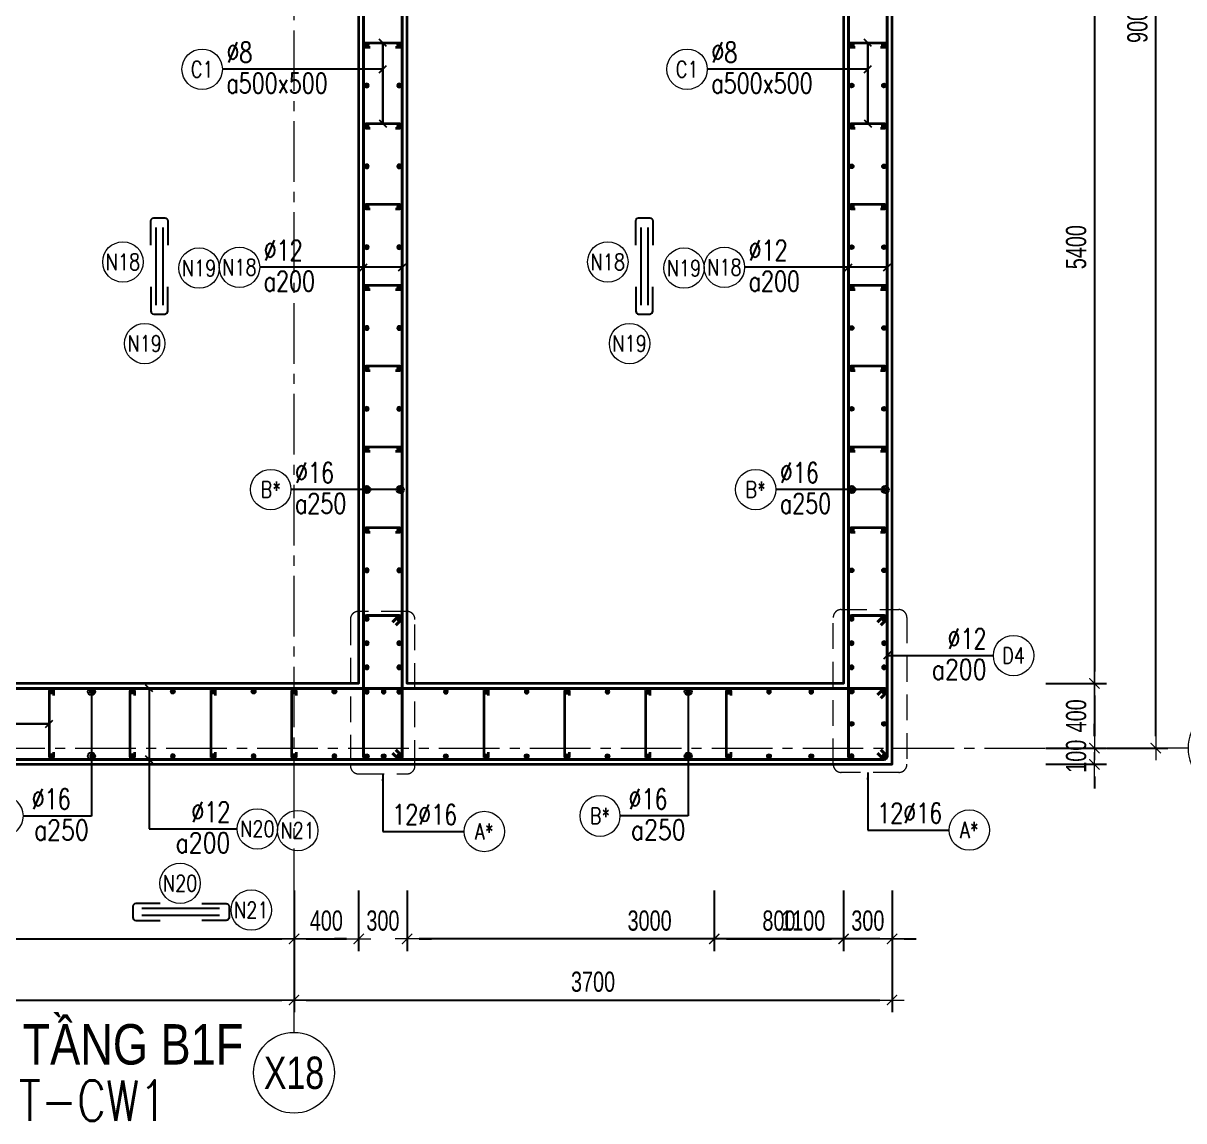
# Model space of a CAD drawing. Header units: millimetres. Extents: x 931337 to 1117500, y 19732 to 157199.
# Drawn here: x 954974 to 962154, y 106144 to 112935 of the extents above; entities that cross this region are included whole.
import ezdxf
from ezdxf.enums import TextEntityAlignment as Align

# ---------------------------------------------------------------- set-up
doc = ezdxf.new("R2010")
doc.units = ezdxf.units.MM
doc.header["$MEASUREMENT"] = 0
for name, pattern in [('HIDDEN', [9.525, 6.35, -3.175]), ('HIDDEN2', [4.7625, 3.175, -1.5875]), ('HT_Dim Grid$0$CENTER2', [1.125, 0.75, -0.125, 0.125, -0.125]), ('HT_Grid$0$CENTER2', [1.125, 0.75, -0.125, 0.125, -0.125])]:
    doc.linetypes.add(name, pattern=pattern)
doc.layers.get('0').update_dxf_attribs({"lineweight": 20})
doc.layers.get('Defpoints').update_dxf_attribs({"color": 151, "lineweight": 9})
doc.layers.add('Hidden', color=9, linetype='HIDDEN')
doc.layers.add('Ligature', color=1, linetype='Continuous')
for name, color, linetype, lineweight in [('HT_Dim Grid$0$NDC_S_AXIS', 5, 'HT_Dim Grid$0$CENTER2', 13), ('HT_Dim Grid$0$NDC_S_SYMBOL', 1, 'Continuous', 15), ('HT_Dim Grid$0$NDC_S_TEXT SYMBOL', 7, 'Continuous', 20), ('HT_Grid$0$NDC_S_AXIS', 5, 'HT_Grid$0$CENTER2', 13), ('KC-LEADER', 153, 'Continuous', 18), ('KC-THEP', 6, 'Continuous', 40), ('NDC_S_ANNO', 7, 'Continuous', 20), ('NDC_S_DIM', 1, 'Continuous', 15), ('NDC_S_ENG TITLE', 3, 'Continuous', 20), ('NDC_S_HIDDEN', 8, 'HIDDEN2', 13), ('NDC_S_LEADER', 1, 'Continuous', 15), ('NDC_S_REBAR', 4, 'Continuous', 35), ('NDC_S_STIRRUP', 4, 'Continuous', 40), ('NDC_S_TEXT SYMBOL', 7, 'Continuous', 20), ('NDC_S_VN TEXT', 7, 'Continuous', 20), ('NDC_S_VN TITLE', 6, 'Continuous', 35), ('NDC_S_WALL', 6, 'Continuous', 35)]:
    doc.layers.add(name, color=color, linetype=linetype, lineweight=lineweight)
doc.styles.add('HT_Dim Grid$0$NDC_ANNO', font='', dxfattribs={"width": 0.8})
doc.styles.add('NDC_ANNO', font='', dxfattribs={"width": 0.8})
doc.styles.add('NDC_DIM', font='', dxfattribs={"width": 0.75})
doc.styles.add('NDC_EN TXT', font='romans.shx', dxfattribs={"width": 0.8})
doc.styles.add('NDC_VIE TXT', font='arial.ttf', dxfattribs={"width": 0.8})
doc.styles.get('HT_Dim Grid$0$NDC_ANNO').set_extended_font_data('Dotum')
doc.styles.get('NDC_ANNO').set_extended_font_data('Dotum')
doc.styles.get('NDC_DIM').set_extended_font_data('Dotum')
doc.dimstyles.new('NDC_dim_30', dxfattribs={"dimscale": 30, "dimtxt": 2.5, "dimasz": 1.5, "dimexe": 1.5, "dimexo": 2.5, "dimgap": 1, "dimtad": 1, "dimdec": 0, "dimzin": 0, "dimdsep": 46, "dimtxsty": 'NDC_DIM', "dimblk": 'DIMMARK', "dimcen": 0.09, "dimdle": 1.2, "dimclrd": 1, "dimclre": 1, "dimclrt": 3, "dimadec": 0, "dimazin": 0, "dimtfac": 1, "dimtdec": 0, "dimtix": 1, "dimtofl": 0, "dimtmove": 0, "dimatfit": 3, "dimfxl": 6, "dimfxlon": 1, "dimtolj": 1, "dimtzin": 0, "dimarcsym": 0})
doc.dimstyles.new('NDC_dim_50', dxfattribs={"dimscale": 50, "dimtxt": 2.5, "dimasz": 1.5, "dimexe": 1.5, "dimexo": 2.5, "dimgap": 1, "dimtad": 1, "dimdec": 0, "dimzin": 0, "dimdsep": 46, "dimtxsty": 'NDC_DIM', "dimblk": 'DIMMARK', "dimcen": 0.09, "dimdle": 1.2, "dimclrd": 1, "dimclre": 1, "dimclrt": 3, "dimadec": 0, "dimazin": 0, "dimtfac": 1, "dimtdec": 0, "dimtix": 1, "dimtofl": 0, "dimtmove": 0, "dimatfit": 3, "dimfxl": 6, "dimfxlon": 1, "dimtolj": 1, "dimtzin": 0, "dimarcsym": 0})

# ---------------------------------------------------------------- blocks, each defined once
blk = doc.blocks.new('THEP')
at = {"layer": 'KC-LEADER', "color": 6}
blk.add_circle((0, 0), 14, dxfattribs=at)
at = {"layer": 'KC-THEP'}
for p, q in [((-14, 0), (14, 0)), ((9.9, 9.9), (-9.9, -9.9)), ((-9.9, 9.9), (9.9, -9.9)), ((0, 14), (0, -14))]:
    blk.add_line(p, q, dxfattribs=at)
blk = doc.blocks.new('DIMMARK')
at = {"layer": 'NDC_S_DIM', "color": 1}
blk.add_line((-1.5, 0), (1, 0), dxfattribs=at)
at = {"layer": 'NDC_S_DIM', "color": 2, "const_width": 0.1}
blk.add_lwpolyline([(-0.424, -0.424), (0.424, 0.424)], dxfattribs=at)
blk = doc.blocks.new('*U11')
blk.add_circle((-2.5, 0), 2.5)
at = {"layer": 'NDC_S_VN TEXT', "color": 3, "style": 'NDC_EN TXT', "width": 0.75}
for tag, p in [('DK1', (0.5, 0.85)), ('KC1', (0.5, -2.97))]:
    blk.add_attdef(tag, p, '', height=2.5, dxfattribs=at)
at = {"layer": 'NDC_S_VN TEXT', "color": 7, "style": 'NDC_EN TXT', "width": 0.8}
blk.add_attdef('SH2', text='', height=2, dxfattribs=at).set_placement((-2.5, 0), align=Align.MIDDLE)
blk = doc.blocks.new('*U12')
blk.add_circle((-2.5, 0), 2.5)
at = {"layer": 'NDC_S_VN TEXT', "color": 3, "style": 'NDC_EN TXT', "width": 0.75}
for tag, p in [('DK1', (0.5, 0.85)), ('KC1', (0.5, -2.97))]:
    blk.add_attdef(tag, p, '', height=2.5, dxfattribs=at)
at = {"layer": 'NDC_S_VN TEXT', "color": 7, "style": 'NDC_EN TXT', "width": 0.8}
blk.add_attdef('SH2', text='', height=2, dxfattribs=at).set_placement((-2.5, 0), align=Align.MIDDLE)
blk = doc.blocks.new('A$C7BC65A55')
at = {"layer": 'Ligature'}
for p, q in [((-15.2, 372, 0), (-15.2, 38.5, 0)), ((15.2, 372, 0), (15.2, 38.5, 0))]:
    blk.add_line(p, q, dxfattribs=at)
for points in [[(-36.2, 296.5), (-36.2, 400.9, -0.414214), (-24, 413.1), (24, 413.1, -0.414214), (36.2, 400.9), (36.2, 296.5)], [(-36.2, 116.5), (-36.2, 12.2, 0.414214), (-24, 0), (24, 0, 0.414214), (36.2, 12.2), (36.2, 116.5)]]:
    blk.add_lwpolyline(points, format="xyb", dxfattribs=at)
blk = doc.blocks.new('*U10')
blk.add_circle((2.5, 0), 2.5)
at = {"layer": 'NDC_S_VN TEXT', "color": 3, "style": 'NDC_EN TXT'}
for tag, width, p in [('DK2', 0.75, (-0.85, 0.85)), ('KC2', 0.8, (-0.85, -2.97))]:
    blk.add_attdef(tag, text='', height=2.5, dxfattribs=dict(at, width=width)).set_placement(p, align=Align.RIGHT)
at = {"layer": 'NDC_S_VN TEXT', "color": 7, "style": 'NDC_EN TXT', "width": 0.8}
blk.add_attdef('SH3', text='', height=2, dxfattribs=at).set_placement((2.5, 0), align=Align.MIDDLE)
blk = doc.blocks.new('*U9')
blk.add_circle((2.5, 0), 2.5)
at = {"layer": 'NDC_S_VN TEXT', "color": 3, "style": 'NDC_EN TXT', "width": 0.75}
blk.add_attdef('DK2', text='', height=2.5, dxfattribs=at).set_placement((-0.85, 0.85), align=Align.RIGHT)
at = {"layer": 'NDC_S_VN TEXT', "color": 7, "style": 'NDC_EN TXT', "width": 0.8}
blk.add_attdef('SH3', text='', height=2, dxfattribs=at).set_placement((2.5, 0), align=Align.MIDDLE)
blk = doc.blocks.new('*D1137')
at = {"layer": 'Defpoints', "color": 0, "transparency": 16777216}
for p in [(956649.2, 108931.1), (952799.2, 108431.1), (956649.2, 107269.1)]:
    blk.add_point(p, dxfattribs=at)
at = {"layer": 'NDC_S_DIM', "color": 1, "lineweight": -2, "transparency": 16777216}
for p, q in [((952799.2, 107569.1), (952799.2, 107194.1)), ((956649.2, 107569.1), (956649.2, 107194.1)), ((952874.2, 107269.1), (956574.2, 107269.1))]:
    blk.add_line(p, q, dxfattribs=at)
at = {"layer": 'NDC_S_DIM', "color": 1, "lineweight": -2, "transparency": 16777216, "xscale": 75, "yscale": 75, "zscale": 75, "rotation": 180}
blk.add_blockref('DIMMARK', (952799.2, 107269.1), dxfattribs=at)
at = {"layer": 'NDC_S_DIM', "color": 1, "lineweight": -2, "transparency": 16777216, "xscale": 75, "yscale": 75, "zscale": 75}
blk.add_blockref('DIMMARK', (956649.2, 107269.1), dxfattribs=at)
at = {"layer": 'NDC_S_DIM', "color": 3, "transparency": 16777216, "insert": (954724.2, 107381.7), "char_height": 125, "attachment_point": 5, "style": 'NDC_DIM'}
blk.add_mtext('\\A1;3850', dxfattribs=at)
blk = doc.blocks.new('*D1138')
at = {"layer": 'Defpoints', "color": 0, "transparency": 16777216}
for p in [(957049.2, 108931.1), (957349.2, 108931.1), (957349.2, 107269.1)]:
    blk.add_point(p, dxfattribs=at)
at = {"layer": 'NDC_S_DIM', "color": 1, "lineweight": -2, "transparency": 16777216}
for p, q in [((957049.2, 107569.1), (957049.2, 107194.1)), ((957349.2, 107569.1), (957349.2, 107194.1)), ((956974.2, 107269.1), (956899.2, 107269.1)), ((957424.2, 107269.1), (957499.2, 107269.1))]:
    blk.add_line(p, q, dxfattribs=at)
at = {"layer": 'NDC_S_DIM', "color": 1, "lineweight": -2, "transparency": 16777216, "xscale": 75, "yscale": 75, "zscale": 75}
blk.add_blockref('DIMMARK', (957049.2, 107269.1), dxfattribs=at)
at = {"layer": 'NDC_S_DIM', "color": 1, "lineweight": -2, "transparency": 16777216, "xscale": 75, "yscale": 75, "zscale": 75, "rotation": 180}
blk.add_blockref('DIMMARK', (957349.2, 107269.1), dxfattribs=at)
at = {"layer": 'NDC_S_DIM', "color": 3, "transparency": 16777216, "insert": (957199.2, 107381.7), "char_height": 125, "attachment_point": 5, "style": 'NDC_DIM'}
blk.add_mtext('\\A1;300', dxfattribs=at)
blk = doc.blocks.new('*D1139')
at = {"layer": 'Defpoints', "color": 0, "transparency": 16777216}
for p in [(960349.2, 108849.4), (959249.2, 108349.4), (959249.2, 107269.1)]:
    blk.add_point(p, dxfattribs=at)
at = {"layer": 'NDC_S_DIM', "color": 1, "lineweight": -2, "transparency": 16777216}
for p, q in [((959249.2, 107569.1), (959249.2, 107194.1)), ((960349.2, 107569.1), (960349.2, 107194.1)), ((960274.2, 107269.1), (959324.2, 107269.1))]:
    blk.add_line(p, q, dxfattribs=at)
at = {"layer": 'NDC_S_DIM', "color": 1, "lineweight": -2, "transparency": 16777216, "xscale": 75, "yscale": 75, "zscale": 75, "rotation": 180}
blk.add_blockref('DIMMARK', (959249.2, 107269.1), dxfattribs=at)
at = {"layer": 'NDC_S_DIM', "color": 1, "lineweight": -2, "transparency": 16777216, "xscale": 75, "yscale": 75, "zscale": 75}
blk.add_blockref('DIMMARK', (960349.2, 107269.1), dxfattribs=at)
at = {"layer": 'NDC_S_DIM', "color": 3, "transparency": 16777216, "insert": (959799.2, 107381.7), "char_height": 125, "attachment_point": 5, "style": 'NDC_DIM'}
blk.add_mtext('\\A1;1100', dxfattribs=at)
blk = doc.blocks.new('*D1140')
at = {"layer": 'Defpoints', "color": 0, "transparency": 16777216}
for p in [(960049.2, 108931.1), (959249.2, 108349.4), (960049.2, 107269.1)]:
    blk.add_point(p, dxfattribs=at)
at = {"layer": 'NDC_S_DIM', "color": 1, "lineweight": -2, "transparency": 16777216}
for p, q in [((959249.2, 107569.1), (959249.2, 107194.1)), ((960049.2, 107569.1), (960049.2, 107194.1)), ((959324.2, 107269.1), (959974.2, 107269.1))]:
    blk.add_line(p, q, dxfattribs=at)
at = {"layer": 'NDC_S_DIM', "color": 1, "lineweight": -2, "transparency": 16777216, "xscale": 75, "yscale": 75, "zscale": 75, "rotation": 180}
blk.add_blockref('DIMMARK', (959249.2, 107269.1), dxfattribs=at)
at = {"layer": 'NDC_S_DIM', "color": 1, "lineweight": -2, "transparency": 16777216, "xscale": 75, "yscale": 75, "zscale": 75}
blk.add_blockref('DIMMARK', (960049.2, 107269.1), dxfattribs=at)
at = {"layer": 'NDC_S_DIM', "color": 3, "transparency": 16777216, "insert": (959649.2, 107381.7), "char_height": 125, "attachment_point": 5, "style": 'NDC_DIM'}
blk.add_mtext('\\A1;800', dxfattribs=at)
blk = doc.blocks.new('*D1141')
at = {"layer": 'Defpoints', "color": 0, "transparency": 16777216}
for p in [(960049.2, 108931.1), (960349.2, 108431.1), (960349.2, 107269.1)]:
    blk.add_point(p, dxfattribs=at)
at = {"layer": 'NDC_S_DIM', "color": 1, "lineweight": -2, "transparency": 16777216}
for p, q in [((960049.2, 107569.1), (960049.2, 107194.1)), ((960349.2, 107569.1), (960349.2, 107194.1)), ((959974.2, 107269.1), (959899.2, 107269.1)), ((960424.2, 107269.1), (960499.2, 107269.1))]:
    blk.add_line(p, q, dxfattribs=at)
at = {"layer": 'NDC_S_DIM', "color": 1, "lineweight": -2, "transparency": 16777216, "xscale": 75, "yscale": 75, "zscale": 75}
blk.add_blockref('DIMMARK', (960049.2, 107269.1), dxfattribs=at)
at = {"layer": 'NDC_S_DIM', "color": 1, "lineweight": -2, "transparency": 16777216, "xscale": 75, "yscale": 75, "zscale": 75, "rotation": 180}
blk.add_blockref('DIMMARK', (960349.2, 107269.1), dxfattribs=at)
at = {"layer": 'NDC_S_DIM', "color": 3, "transparency": 16777216, "insert": (960199.2, 107381.7), "char_height": 125, "attachment_point": 5, "style": 'NDC_DIM'}
blk.add_mtext('\\A1;300', dxfattribs=at)
blk = doc.blocks.new('*D1142')
at = {"layer": 'Defpoints', "color": 0, "transparency": 16777216}
for p in [(947849.2, 108431.1), (956649.2, 108449.4), (956649.2, 106890.8)]:
    blk.add_point(p, dxfattribs=at)
at = {"layer": 'NDC_S_DIM', "color": 1, "lineweight": -2, "transparency": 16777216}
for p, q in [((947849.2, 107190.8), (947849.2, 106815.8)), ((956649.2, 107190.8), (956649.2, 106815.8)), ((947924.2, 106890.8), (956574.2, 106890.8))]:
    blk.add_line(p, q, dxfattribs=at)
at = {"layer": 'NDC_S_DIM', "color": 1, "lineweight": -2, "transparency": 16777216, "xscale": 75, "yscale": 75, "zscale": 75, "rotation": 180}
blk.add_blockref('DIMMARK', (947849.2, 106890.8), dxfattribs=at)
at = {"layer": 'NDC_S_DIM', "color": 1, "lineweight": -2, "transparency": 16777216, "xscale": 75, "yscale": 75, "zscale": 75}
blk.add_blockref('DIMMARK', (956649.2, 106890.8), dxfattribs=at)
at = {"layer": 'NDC_S_DIM', "color": 3, "transparency": 16777216, "insert": (952249.2, 107003.4), "char_height": 125, "attachment_point": 5, "style": 'NDC_DIM'}
blk.add_mtext('\\A1;8800', dxfattribs=at)
blk = doc.blocks.new('*D1148')
at = {"layer": 'Defpoints', "color": 0, "transparency": 16777216}
for p in [(960349.2, 117449.4), (961980.1, 117449.4), (960349.2, 108449.4)]:
    blk.add_point(p, dxfattribs=at)
at = {"layer": 'NDC_S_DIM', "color": 1, "lineweight": -2, "transparency": 16777216}
for p, q in [((961680.1, 117449.4), (962055.1, 117449.4)), ((961980.1, 108524.4), (961980.1, 117374.4)), ((961680.1, 108449.4), (962055.1, 108449.4))]:
    blk.add_line(p, q, dxfattribs=at)
at = {"layer": 'NDC_S_DIM', "color": 1, "lineweight": -2, "transparency": 16777216, "xscale": 75, "yscale": 75, "zscale": 75}
for p, rotation in [((961980.1, 117449.4), 90), ((961980.1, 108449.4), 270)]:
    blk.add_blockref('DIMMARK', p, dxfattribs=dict(at, rotation=rotation))
at = {"layer": 'NDC_S_DIM', "color": 3, "transparency": 16777216, "insert": (961867.5, 112949.4), "char_height": 125, "attachment_point": 5, "rotation": 90, "style": 'NDC_DIM'}
blk.add_mtext('\\A1;9000', dxfattribs=at)
blk = doc.blocks.new('Drawing name_symbol')
at = {"layer": 'NDC_S_ENG TITLE', "style": 'NDC_EN TXT', "width": 0.8}
blk.add_attdef('SECTDET1', text='', height=5, dxfattribs=at).set_placement((0, 1.01), align=Align.CENTER)
at = {"layer": 'NDC_S_TEXT SYMBOL', "lineweight": 25, "style": 'NDC_ANNO', "width": 0.8}
blk.add_attdef('SSCALE', text='', height=2.5, dxfattribs=at).set_placement((0, -4), align=Align.CENTER)
at = {"layer": 'NDC_S_VN TITLE', "style": 'NDC_VIE TXT', "width": 0.8}
blk.add_attdef('SECTDET2', text='', height=5, dxfattribs=at).set_placement((0, 7.97), align=Align.CENTER)
blk = doc.blocks.new('*U93')
at = {"layer": 'HT_Dim Grid$0$NDC_S_SYMBOL'}
blk.add_line((5, 0), (9, 0), dxfattribs=at)
blk.add_circle((0, 0), 5, dxfattribs=at)
at = {"layer": 'HT_Dim Grid$0$NDC_S_TEXT SYMBOL', "color": 7, "style": 'HT_Dim Grid$0$NDC_ANNO', "width": 0.8}
blk.add_attdef('GRID', text='', height=4, rotation=270, dxfattribs=at).set_placement((0, 0), align=Align.MIDDLE)
blk = doc.blocks.new('*D1116')
at = {"layer": 'Defpoints', "color": 0, "ltscale": 200, "transparency": 16777216}
for p in [(960049.2, 114249.4), (960049.2, 108849.4), (961601, 108849.4)]:
    blk.add_point(p, dxfattribs=at)
at = {"layer": 'NDC_S_DIM', "color": 1, "lineweight": -2, "ltscale": 200, "transparency": 16777216}
for p, q in [((961301, 114249.4), (961676, 114249.4)), ((961601, 114174.4), (961601, 108924.4)), ((961301, 108849.4), (961676, 108849.4))]:
    blk.add_line(p, q, dxfattribs=at)
at = {"layer": 'NDC_S_DIM', "color": 1, "lineweight": -2, "ltscale": 200, "transparency": 16777216, "xscale": 75, "yscale": 75, "zscale": 75}
for p, rotation in [((961601, 114249.4), 90), ((961601, 108849.4), 270)]:
    blk.add_blockref('DIMMARK', p, dxfattribs=dict(at, rotation=rotation))
at = {"layer": 'NDC_S_DIM', "color": 3, "ltscale": 200, "transparency": 16777216, "insert": (961488.4, 111549.4), "char_height": 125, "attachment_point": 5, "rotation": 90, "style": 'NDC_DIM'}
blk.add_mtext('\\A1;5400', dxfattribs=at)
blk = doc.blocks.new('*D1117')
at = {"layer": 'Defpoints', "color": 0, "ltscale": 200, "transparency": 16777216}
for p in [(960049.2, 108849.4), (960049.2, 108449.4), (961601, 108449.4)]:
    blk.add_point(p, dxfattribs=at)
at = {"layer": 'NDC_S_DIM', "color": 1, "lineweight": -2, "ltscale": 200, "transparency": 16777216}
for p, q in [((961301, 108849.4), (961676, 108849.4)), ((961601, 108774.4), (961601, 108524.4)), ((961301, 108449.4), (961676, 108449.4))]:
    blk.add_line(p, q, dxfattribs=at)
at = {"layer": 'NDC_S_DIM', "color": 1, "lineweight": -2, "ltscale": 200, "transparency": 16777216, "xscale": 75, "yscale": 75, "zscale": 75}
for p, rotation in [((961601, 108849.4), 90), ((961601, 108449.4), 270)]:
    blk.add_blockref('DIMMARK', p, dxfattribs=dict(at, rotation=rotation))
at = {"layer": 'NDC_S_DIM', "color": 3, "ltscale": 200, "transparency": 16777216, "insert": (961488.4, 108649.4), "char_height": 125, "attachment_point": 5, "rotation": 90, "style": 'NDC_DIM'}
blk.add_mtext('\\A1;400', dxfattribs=at)
blk = doc.blocks.new('*D1118')
at = {"layer": 'Defpoints', "color": 0, "ltscale": 200, "transparency": 16777216}
for p in [(960049.2, 108449.4), (960049.2, 108349.4), (961601, 108349.4)]:
    blk.add_point(p, dxfattribs=at)
at = {"layer": 'NDC_S_DIM', "color": 1, "lineweight": -2, "ltscale": 200, "transparency": 16777216}
for p, q in [((961601, 108524.4), (961601, 108599.4)), ((961301, 108449.4), (961676, 108449.4)), ((961301, 108349.4), (961676, 108349.4)), ((961601, 108274.4), (961601, 108199.4))]:
    blk.add_line(p, q, dxfattribs=at)
at = {"layer": 'NDC_S_DIM', "color": 1, "lineweight": -2, "ltscale": 200, "transparency": 16777216, "xscale": 75, "yscale": 75, "zscale": 75}
for p, rotation in [((961601, 108449.4), 270), ((961601, 108349.4), 90)]:
    blk.add_blockref('DIMMARK', p, dxfattribs=dict(at, rotation=rotation))
at = {"layer": 'NDC_S_DIM', "color": 3, "ltscale": 200, "transparency": 16777216, "insert": (961488.4, 108399.4), "char_height": 125, "attachment_point": 5, "rotation": 90, "style": 'NDC_DIM'}
blk.add_mtext('\\A1;100', dxfattribs=at)
blk = doc.blocks.new('*U92')
at = {"layer": 'HT_Dim Grid$0$NDC_S_SYMBOL'}
blk.add_line((0, 5), (0, 9), dxfattribs=at)
blk.add_circle((0, 0), 5, dxfattribs=at)
at = {"layer": 'HT_Dim Grid$0$NDC_S_TEXT SYMBOL', "color": 7, "style": 'HT_Dim Grid$0$NDC_ANNO', "width": 0.8}
blk.add_attdef('GRID', text='', height=4, dxfattribs=at).set_placement((0, 0), align=Align.MIDDLE)
blk = doc.blocks.new('*D1103')
at = {"layer": 'Defpoints', "color": 0, "ltscale": 200, "transparency": 16777216}
for p in [(956649.2, 108449.4), (960349.2, 108349.4), (960349.2, 106890.8)]:
    blk.add_point(p, dxfattribs=at)
at = {"layer": 'NDC_S_DIM', "color": 1, "lineweight": -2, "ltscale": 200, "transparency": 16777216}
for p, q in [((956649.2, 107190.8), (956649.2, 106815.8)), ((960349.2, 107190.8), (960349.2, 106815.8)), ((956724.2, 106890.8), (960274.2, 106890.8))]:
    blk.add_line(p, q, dxfattribs=at)
at = {"layer": 'NDC_S_DIM', "color": 1, "lineweight": -2, "ltscale": 200, "transparency": 16777216, "xscale": 75, "yscale": 75, "zscale": 75, "rotation": 180}
blk.add_blockref('DIMMARK', (956649.2, 106890.8), dxfattribs=at)
at = {"layer": 'NDC_S_DIM', "color": 1, "lineweight": -2, "ltscale": 200, "transparency": 16777216, "xscale": 75, "yscale": 75, "zscale": 75}
blk.add_blockref('DIMMARK', (960349.2, 106890.8), dxfattribs=at)
at = {"layer": 'NDC_S_DIM', "color": 3, "ltscale": 200, "transparency": 16777216, "insert": (958499.2, 107003.4), "char_height": 125, "attachment_point": 5, "style": 'NDC_DIM'}
blk.add_mtext('\\A1;3700', dxfattribs=at)
blk = doc.blocks.new('*D1104')
at = {"layer": 'Defpoints', "color": 0, "ltscale": 200, "transparency": 16777216}
for p in [(956649.2, 108931.1), (957049.2, 108849.4), (957049.2, 107269.1)]:
    blk.add_point(p, dxfattribs=at)
at = {"layer": 'NDC_S_DIM', "color": 1, "lineweight": -2, "ltscale": 200, "transparency": 16777216}
for p, q in [((956649.2, 107569.1), (956649.2, 107194.1)), ((957049.2, 107569.1), (957049.2, 107194.1)), ((956724.2, 107269.1), (956974.2, 107269.1))]:
    blk.add_line(p, q, dxfattribs=at)
at = {"layer": 'NDC_S_DIM', "color": 1, "lineweight": -2, "ltscale": 200, "transparency": 16777216, "xscale": 75, "yscale": 75, "zscale": 75, "rotation": 180}
blk.add_blockref('DIMMARK', (956649.2, 107269.1), dxfattribs=at)
at = {"layer": 'NDC_S_DIM', "color": 1, "lineweight": -2, "ltscale": 200, "transparency": 16777216, "xscale": 75, "yscale": 75, "zscale": 75}
blk.add_blockref('DIMMARK', (957049.2, 107269.1), dxfattribs=at)
at = {"layer": 'NDC_S_DIM', "color": 3, "ltscale": 200, "transparency": 16777216, "insert": (956849.2, 107381.7), "char_height": 125, "attachment_point": 5, "style": 'NDC_DIM'}
blk.add_mtext('\\A1;400', dxfattribs=at)
blk = doc.blocks.new('*D1101')
at = {"layer": 'Defpoints', "color": 0, "ltscale": 200, "transparency": 16777216}
for p in [(957349.2, 108849.4), (960349.2, 108849.4), (957349.2, 107269.1)]:
    blk.add_point(p, dxfattribs=at)
at = {"layer": 'NDC_S_DIM', "color": 1, "lineweight": -2, "ltscale": 200, "transparency": 16777216}
for p, q in [((957349.2, 107569.1), (957349.2, 107194.1)), ((960349.2, 107569.1), (960349.2, 107194.1)), ((960274.2, 107269.1), (957424.2, 107269.1))]:
    blk.add_line(p, q, dxfattribs=at)
at = {"layer": 'NDC_S_DIM', "color": 1, "lineweight": -2, "ltscale": 200, "transparency": 16777216, "xscale": 75, "yscale": 75, "zscale": 75, "rotation": 180}
blk.add_blockref('DIMMARK', (957349.2, 107269.1), dxfattribs=at)
at = {"layer": 'NDC_S_DIM', "color": 1, "lineweight": -2, "ltscale": 200, "transparency": 16777216, "xscale": 75, "yscale": 75, "zscale": 75}
blk.add_blockref('DIMMARK', (960349.2, 107269.1), dxfattribs=at)
at = {"layer": 'NDC_S_DIM', "color": 3, "ltscale": 200, "transparency": 16777216, "insert": (958849.2, 107381.7), "char_height": 125, "attachment_point": 5, "style": 'NDC_DIM'}
blk.add_mtext('\\A1;3000', dxfattribs=at)

msp = doc.modelspace()

# ---------------------------------------------------------------- linework, layer by layer
for centre in [(955590.89, 111457.817), (958590.89, 111457.817), (956061.859, 111419.657), (959061.859, 111419.657), (955725.338, 110952.814), (958725.338, 110952.814), (956672.312, 107939.497), (955944.695, 107613.222), (956384.797, 107447.465)]:
    msp.add_circle(centre, 125)
at = {"layer": 'HT_Grid$0$NDC_S_AXIS', "ltscale": 500}
for p, q in [((956649.189, 106890.816), (956649.189, 119166.93)), ((945733.645, 108449.387), (961980.099, 108449.387))]:
    msp.add_line(p, q, dxfattribs=at)
at = {"layer": 'NDC_S_HIDDEN', "ltscale": 50}
for points in [[(957048.028, 108290.482), (957347.629, 108290.482, 0.41421356), (957397.629, 108340.482), (957397.629, 109245.707, 0.41421356), (957347.629, 109295.707), (957048.028, 109295.707, 0.41421356), (956998.028, 109245.707), (956998.028, 108340.482, 0.41421356)], [(960390.998, 108299.387), (960034.926, 108299.387, -0.41421356), (959984.926, 108349.387), (959984.926, 109256.847, -0.41421356), (960034.926, 109306.847), (960390.998, 109306.847, -0.41421356), (960440.998, 109256.847), (960440.998, 108349.387, -0.41421356)]]:
    msp.add_lwpolyline(points, format="xyb", close=True, dxfattribs=at)
at = {"layer": 'NDC_S_REBAR'}
for points in [[(957120.727, 112784.387), (957095.727, 112784.387, -1), (957095.727, 112814.387), (957302.751, 112814.387, -1), (957302.751, 112784.387), (957277.751, 112784.387)], [(960120.727, 112784.387), (960095.727, 112784.387, -1), (960095.727, 112814.387), (960302.751, 112814.387, -1), (960302.751, 112784.387), (960277.751, 112784.387)], [(957120.727, 112284.387), (957095.727, 112284.387, -1), (957095.727, 112314.387), (957302.751, 112314.387, -1), (957302.751, 112284.387), (957277.751, 112284.387)], [(960120.727, 112284.387), (960095.727, 112284.387, -1), (960095.727, 112314.387), (960302.751, 112314.387, -1), (960302.751, 112284.387), (960277.751, 112284.387)], [(957120.727, 111784.387), (957095.727, 111784.387, -1), (957095.727, 111814.387), (957302.751, 111814.387, -1), (957302.751, 111784.387), (957277.751, 111784.387)], [(960120.727, 111784.387), (960095.727, 111784.387, -1), (960095.727, 111814.387), (960302.751, 111814.387, -1), (960302.751, 111784.387), (960277.751, 111784.387)], [(957120.727, 111284.387), (957095.727, 111284.387, -1), (957095.727, 111314.387), (957302.751, 111314.387, -1), (957302.751, 111284.387), (957277.751, 111284.387)], [(960120.727, 111284.387), (960095.727, 111284.387, -1), (960095.727, 111314.387), (960302.751, 111314.387, -1), (960302.751, 111284.387), (960277.751, 111284.387)], [(957120.727, 110784.387), (957095.727, 110784.387, -1), (957095.727, 110814.387), (957302.751, 110814.387, -1), (957302.751, 110784.387), (957277.751, 110784.387)], [(960120.727, 110784.387), (960095.727, 110784.387, -1), (960095.727, 110814.387), (960302.751, 110814.387, -1), (960302.751, 110784.387), (960277.751, 110784.387)], [(957120.727, 110284.387), (957095.727, 110284.387, -1), (957095.727, 110314.387), (957302.751, 110314.387, -1), (957302.751, 110284.387), (957277.751, 110284.387)], [(960120.727, 110284.387), (960095.727, 110284.387, -1), (960095.727, 110314.387), (960302.751, 110314.387, -1), (960302.751, 110284.387), (960277.751, 110284.387)], [(957120.727, 109784.387), (957095.727, 109784.387, -1), (957095.727, 109814.387), (957302.751, 109814.387, -1), (957302.751, 109784.387), (957277.751, 109784.387)], [(960120.727, 109784.387), (960095.727, 109784.387, -1), (960095.727, 109814.387), (960302.751, 109814.387, -1), (960302.751, 109784.387), (960277.751, 109784.387)], [(955164.189, 108774.387), (955164.189, 108799.387, 1), (955134.189, 108799.387), (955134.189, 108399.387, 1), (955164.189, 108399.387), (955164.189, 108424.387)], [(955664.189, 108774.387), (955664.189, 108799.387, 1), (955634.189, 108799.387), (955634.189, 108399.387, 1), (955664.189, 108399.387), (955664.189, 108424.387)], [(956164.189, 108774.387), (956164.189, 108799.387, 1), (956134.189, 108799.387), (956134.189, 108399.387, 1), (956164.189, 108399.387), (956164.189, 108424.387)], [(956664.189, 108774.387), (956664.189, 108799.387, 1), (956634.189, 108799.387), (956634.189, 108399.387, 1), (956664.189, 108399.387), (956664.189, 108424.387)], [(957853.185, 108774.387), (957853.185, 108799.387, 1), (957823.185, 108799.387), (957823.185, 108399.387, 1), (957853.185, 108399.387), (957853.185, 108424.387)], [(958353.185, 108774.387), (958353.185, 108799.387, 1), (958323.185, 108799.387), (958323.185, 108399.387, 1), (958353.185, 108399.387), (958353.185, 108424.387)], [(958853.185, 108774.387), (958853.185, 108799.387, 1), (958823.185, 108799.387), (958823.185, 108399.387, 1), (958853.185, 108399.387), (958853.185, 108424.387)], [(959353.185, 108774.387), (959353.185, 108799.387, 1), (959323.185, 108799.387), (959323.185, 108399.387, 1), (959353.185, 108399.387), (959353.185, 108424.387)]]:
    msp.add_lwpolyline(points, format="xyb", dxfattribs=at)
at = {"layer": 'NDC_S_STIRRUP'}
for points in [[(957279.189, 108439.387), (957319.189, 108399.387, -0.41421356), (957299.189, 108379.387), (957099.189, 108379.387, -0.41421356), (957079.189, 108399.387), (957079.189, 117499.387, -0.41421356), (957099.189, 117519.387), (957299.189, 117519.387, -0.41421356), (957319.189, 117499.387), (957319.189, 108399.387, -0.41421356), (957299.189, 108379.387), (957259.189, 108419.387)], [(960279.189, 108439.387), (960319.189, 108399.387, -0.41421356), (960299.189, 108379.387), (960099.189, 108379.387, -0.41421356), (960079.189, 108399.387), (960079.189, 117499.387, -0.41421356), (960099.189, 117519.387), (960299.189, 117519.387, -0.41421356), (960319.189, 117499.387), (960319.189, 108399.387, -0.41421356), (960299.189, 108379.387), (960259.189, 108419.387)], [(957279.3, 109209.387), (957319.3, 109249.387, 0.41421356), (957299.3, 109269.387), (957099.3, 109269.387, 0.41421356), (957079.3, 109249.387), (957079.189, 108399.387, 0.41421356), (957099.189, 108379.387), (957299.189, 108379.387, 0.41421356), (957319.189, 108399.387), (957319.3, 109249.387, 0.41421356), (957299.3, 109269.387), (957259.3, 109229.387)], [(960279.3, 109209.387), (960319.3, 109249.387, 0.41421356), (960299.3, 109269.387), (960099.3, 109269.387, 0.41421356), (960079.3, 109249.387), (960079.189, 108399.387, 0.41421356), (960099.189, 108379.387), (960299.189, 108379.387, 0.41421356), (960319.189, 108399.387), (960319.3, 109249.387, 0.41421356), (960299.3, 109269.387), (960259.3, 109229.387)], [(960259.189, 108779.387), (960299.189, 108819.387, -0.41421356), (960319.189, 108799.387), (960319.189, 108399.387, -0.41421356), (960299.189, 108379.387), (952849.189, 108379.387, -0.41421356), (952829.189, 108399.387), (952829.189, 108799.387, -0.41421356), (952849.189, 108819.387), (960299.189, 108819.387, -0.41421356), (960319.189, 108799.387), (960279.189, 108759.387)]]:
    msp.add_lwpolyline(points, format="xyb", dxfattribs=at)
at = {"layer": 'NDC_S_WALL'}
for points in [[(958149.189, 108349.387), (958149.189, 108349.387), (960349.189, 108349.387), (960349.189, 117549.387), (959249.189, 117549.387), (959249.189, 117049.387), (960049.189, 117049.387), (960049.189, 114549.387), (957349.189, 114549.387), (957349.189, 117049.387), (958149.189, 117049.387), (958149.189, 117549.387), (956099.189, 117549.387), (956099.189, 117049.387), (957049.189, 117049.387), (957049.189, 115149.387), (954249.189, 115149.387)], [(952549.189, 117049.387), (953949.189, 117049.387), (953949.189, 110449.387), (953199.189, 110449.387), (953199.189, 110249.387), (954249.189, 110249.387), (954249.189, 114849.387), (957049.189, 114849.387), (957049.189, 108849.387), (952749.189, 108849.387), (952749.189, 108349.387), (960349.206, 108349.387)], [(958149.189, 108849.387), (957349.189, 108849.387), (957349.189, 114249.387), (960049.189, 114249.387), (960049.189, 108849.387), (958149.189, 108849.387)]]:
    msp.add_lwpolyline(points, dxfattribs=at)

# ---------------------------------------------------------------- block references
at = {"layer": 'Hidden', "xscale": 1.44, "yscale": 1.44, "zscale": 1.44}
for p in [(955815.97, 111135.536, 0.03), (958815.97, 111135.536, 0.03)]:
    msp.add_blockref('A$C7BC65A55', p, dxfattribs=at)
at = {"layer": 'Hidden', "xscale": 1.44, "yscale": 1.44, "zscale": 1.44, "rotation": 270}
msp.add_blockref('A$C7BC65A55', (955652.584, 107435.696, 0.03), dxfattribs=at)
at = {"layer": 'HT_Dim Grid$0$NDC_S_AXIS'}
ref = msp.add_blockref('*U93', (962430.099, 108449.387), dxfattribs=dict(at, xscale=-50, yscale=50, zscale=50))
ref.add_attrib('GRID', 'Y3', dxfattribs={"layer": 'HT_Dim Grid$0$NDC_S_TEXT SYMBOL', "color": 7, "height": 200, "style": 'HT_Dim Grid$0$NDC_ANNO', "width": 0.8}).set_placement((962430.099, 108449.387), align=Align.MIDDLE)
at = {"layer": 'HT_Dim Grid$0$NDC_S_AXIS', "xscale": 50, "yscale": 50, "zscale": 50}
msp.add_blockref('*U92', (956649.189, 106440.816), dxfattribs=at).add_auto_attribs({'GRID': 'X18'})
at = {"layer": 'KC-THEP', "xscale": -1}
for p, rotation in [((957099.3, 112799.387), 350.3314355636191), ((957299.3, 112799.387), 350.3314355636191), ((957099.3, 112549.387), 350.3314355636191), ((957299.3, 112549.387), 350.3314355636191), ((957099.3, 112299.387), 350.3314355636191), ((957299.3, 112299.387), 350.3314355636191), ((957099.3, 112049.387), 350.3314355636191), ((957299.3, 112049.387), 350.3314355636191), ((957099.3, 111799.387), 350.3314355636191), ((957299.3, 111799.387), 350.3314355636191), ((957099.3, 111549.387), 350.3314355636191), ((957299.3, 111549.387), 350.3314355636191), ((957099.3, 111299.387), 350.3314355636191), ((957299.3, 111299.387), 350.3314355636191), ((957099.3, 111049.387), 350.3314355636191), ((957299.3, 111049.387), 350.3314355636191), ((957099.3, 110799.387), 350.3314355636191), ((957299.3, 110799.387), 350.3314355636191), ((957099.3, 110549.387), 350.3314355636191), ((957299.3, 110549.387), 350.3314355636191), ((957099.3, 110299.387), 350.3314355636191), ((957299.3, 110299.387), 350.3314355636191), ((957099.3, 110049.387), 350.3314355636191), ((957299.3, 110049.387), 350.3314355636191), ((957099.3, 109799.387), 350.3314355636191), ((957299.3, 109799.387), 350.3314355636191), ((957099.3, 109549.387), 350.3314355636191), ((957299.3, 109549.387), 350.3314355636191), ((957099.3, 109249.387), 350.3314355636191), ((957299.3, 109249.387), 350.3314355636191), ((960099.3, 109249.387), 350.3314355636191), ((960299.3, 109249.387), 350.3314355636191), ((957099.3, 109099.387), 350.3314355636191), ((957299.3, 109099.387), 350.3314355636191), ((960099.3, 109099.387), 350.3314355636191), ((960299.3, 109099.387), 350.3314355636191), ((957099.3, 108949.387), 350.3314355636191), ((957299.3, 108949.387), 350.3314355636191), ((960099.3, 108949.387), 350.3314355636191), ((960299.3, 108949.387), 350.3314355636191), ((957099.3, 108799.387), 350.3314355636191), ((957204.292, 108799.387), 350.3314355636191), ((957299.3, 108799.387), 350.3314355636191), ((957588.185, 108799.387), 350.3314355636191), ((957838.185, 108799.387), 350.3314355636191), ((958088.185, 108799.387), 350.3314355636191), ((958338.185, 108799.387), 350.3314355636191), ((958588.185, 108799.387), 350.3314355636191), ((958838.185, 108799.387), 350.3314355636191), ((959088.185, 108799.387), 350.3314355636191), ((959338.185, 108799.387), 350.3314355636191), ((959588.185, 108799.387), 350.3314355636191), ((959849.189, 108799.387), 350.3314355636191), ((955149.189, 108399.387), 170.331435563619), ((955399.189, 108399.387), 170.331435563619), ((955649.189, 108399.387), 170.331435563619), ((955899.189, 108399.387), 170.331435563619), ((956149.189, 108399.387), 170.331435563619), ((956399.189, 108399.387), 170.331435563619), ((956649.189, 108399.387), 170.331435563619), ((956899.189, 108399.387), 170.331435563619), ((960099.189, 108399.387), 170.331435563619)]:
    msp.add_blockref('THEP', p, dxfattribs=dict(at, rotation=rotation))
at = {"layer": 'KC-THEP'}
for p, rotation in [((960099.189, 112799.387), 9.668564436380926), ((960299.189, 112799.387), 9.668564436380926), ((960099.189, 112549.387), 9.668564436380926), ((960299.189, 112549.387), 9.668564436380926), ((960099.189, 112299.387), 9.668564436380926), ((960299.189, 112299.387), 9.668564436380926), ((960099.189, 112049.387), 9.668564436380926), ((960299.189, 112049.387), 9.668564436380926), ((960099.189, 111799.387), 9.668564436380926), ((960299.189, 111799.387), 9.668564436380926), ((960099.189, 111549.387), 9.668564436380926), ((960299.189, 111549.387), 9.668564436380926), ((960099.189, 111299.387), 9.668564436380926), ((960299.189, 111299.387), 9.668564436380926), ((960099.189, 111049.387), 9.668564436380926), ((960299.189, 111049.387), 9.668564436380926), ((960099.189, 110799.387), 9.668564436380926), ((960299.189, 110799.387), 9.668564436380926), ((960099.189, 110549.387), 9.668564436380926), ((960299.189, 110549.387), 9.668564436380926), ((960099.189, 110299.387), 9.668564436380926), ((960299.189, 110299.387), 9.668564436380926), ((960099.189, 110049.387), 9.668564436380926), ((960299.189, 110049.387), 9.668564436380926), ((960099.189, 109799.387), 9.668564436380926), ((960299.189, 109799.387), 9.668564436380926), ((960099.189, 109549.387), 9.668564436380926), ((960299.189, 109549.387), 9.668564436380926), ((955149.189, 108799.387), 9.668564436380946), ((955399.189, 108799.387), 9.668564436380946), ((955649.189, 108799.387), 9.668564436380946), ((955899.189, 108799.387), 9.668564436380946), ((956149.189, 108799.387), 9.668564436380946), ((956399.189, 108799.387), 9.668564436380946), ((956649.189, 108799.387), 9.668564436380946), ((956899.189, 108799.387), 9.668564436380946), ((960099.189, 108799.387), 9.668564436380926), ((960299.189, 108799.387), 9.668564436380926), ((960099.189, 108599.387), 9.668564436380946), ((960299.189, 108599.387), 9.668564436380946), ((957099.3, 108399.387), 189.6685644363809), ((957204.292, 108399.387), 189.6685644363809), ((957299.3, 108399.387), 189.6685644363809), ((957588.185, 108399.387), 189.6685644363809), ((957838.185, 108399.387), 189.6685644363809), ((958088.185, 108399.387), 189.6685644363809), ((958338.185, 108399.387), 189.6685644363809), ((958588.185, 108399.387), 189.6685644363809), ((958838.185, 108399.387), 189.6685644363809), ((959088.185, 108399.387), 189.6685644363809), ((959338.185, 108399.387), 189.6685644363809), ((959588.185, 108399.387), 189.6685644363809), ((959849.189, 108399.387), 189.6685644363809), ((960302.701, 108399.387), 9.668564436380946)]:
    msp.add_blockref('THEP', p, dxfattribs=dict(at, rotation=rotation))
at = {"layer": 'NDC_S_ANNO'}
ref = msp.add_blockref('Drawing name_symbol', (953759.27, 106093.09), dxfattribs=dict(at, xscale=50, yscale=50, zscale=50))
ref.add_attrib('SECTDET1', 'DETAIL OF CORE WALL HT-CW1', dxfattribs={"layer": 'NDC_S_ENG TITLE', "height": 250, "style": 'NDC_EN TXT', "width": 0.8}).set_placement((953759.27, 106143.653), align=Align.CENTER)
ref.add_attrib('SECTDET2', 'CHI TIẾT LÕI VÁCH HT-CW1 TẦNG B1F', dxfattribs={"layer": 'NDC_S_VN TITLE', "height": 250, "style": 'NDC_VIE TXT', "width": 0.8}).set_placement((953759.27, 106491.622), align=Align.CENTER)
at = {"layer": 'NDC_S_VN TEXT', "xscale": 50, "yscale": 50, "zscale": 50}
for name, p, values in [('*U12', (956205.926, 112650.026), {'SH2': 'C1', 'DK1': '%%c8', 'KC1': 'a500x500'}), ('*U12', (959205.926, 112650.026), {'SH2': 'C1', 'DK1': '%%c8', 'KC1': 'a500x500'}), ('*U11', (956436.801, 111424.825), {'SH2': 'N18', 'DK1': '%%C12', 'KC1': 'a200'}), ('*U11', (959436.801, 111424.825), {'SH2': 'N18', 'DK1': '%%C12', 'KC1': 'a200'}), ('*U11', (956630.353, 110049.387), {'SH2': 'B*', 'DK1': '%%C16', 'KC1': 'a250'}), ('*U11', (959630.353, 110049.387), {'SH2': 'B*', 'DK1': '%%C16', 'KC1': 'a250'}), ('*U10', (960975.943, 109022.249), {'SH3': 'D4', 'DK2': '%%C12', 'KC2': 'a200'}), ('*U10', (956297.59, 107949.836), {'SH3': 'N20', 'DK2': '%%C12', 'KC2': 'a200'}), ('*U9', (957701.556, 107933.577), {'SH3': 'A*', 'DK2': '12%%C16'}), ('*U9', (960702.168, 107942.482), {'SH3': 'A*', 'DK2': '12%%C16'})]:
    msp.add_blockref(name, p, dxfattribs=at).add_auto_attribs(values)
at = {"layer": 'NDC_S_VN TEXT'}
ref = msp.add_blockref('*U10', (954975.065, 108029.675), dxfattribs=dict(at, xscale=-50, yscale=50, zscale=50))
ref.add_attrib('SH3', 'B*', dxfattribs={"color": 7, "height": 100, "style": 'NDC_EN TXT', "width": 0.8}).set_placement((954850.065, 108029.675), align=Align.MIDDLE)
ref.add_attrib('DK2', '%%C16', dxfattribs={"color": 3, "height": 125, "style": 'NDC_EN TXT', "width": 0.75}).set_placement((955267.565, 108071.95), align=Align.RIGHT)
ref.add_attrib('KC2', 'a250', dxfattribs={"color": 3, "height": 125, "style": 'NDC_EN TXT', "width": 0.8}).set_placement((955379.47, 107881.048), align=Align.RIGHT)
ref = msp.add_blockref('*U10', (958667.573, 108030.144), dxfattribs=dict(at, xscale=-50, yscale=50, zscale=50))
ref.add_attrib('SH3', 'B*', dxfattribs={"color": 7, "height": 100, "style": 'NDC_EN TXT', "width": 0.8}).set_placement((958542.573, 108030.144), align=Align.MIDDLE)
ref.add_attrib('DK2', '%%C16', dxfattribs={"color": 3, "height": 125, "style": 'NDC_EN TXT', "width": 0.75}).set_placement((958960.073, 108072.419), align=Align.RIGHT)
ref.add_attrib('KC2', 'a250', dxfattribs={"color": 3, "height": 125, "style": 'NDC_EN TXT', "width": 0.8}).set_placement((959071.978, 107881.517), align=Align.RIGHT)

# ---------------------------------------------------------------- texts
at = {"layer": 'NDC_S_VN TEXT', "color": 7, "style": 'NDC_EN TXT', "width": 0.8}
for tag, p in [('N18', (955590.89, 111457.817)), ('N18', (958590.89, 111457.817)), ('N19', (956061.859, 111419.657)), ('N19', (959061.859, 111419.657)), ('N19', (955725.338, 110952.814)), ('N19', (958725.338, 110952.814)), ('N21', (956672.312, 107939.497)), ('N20', (955944.695, 107613.222)), ('N21', (956384.797, 107447.465))]:
    msp.add_attdef(tag, text='3', height=100, dxfattribs=at).set_placement(p, align=Align.MIDDLE)

# ---------------------------------------------------------------- dimensions: what is measured, and where the dimension line sits
at = {"layer": 'NDC_S_DIM'}
dim = msp.add_linear_dim(base=(961980.099, 117449.387), p1=(960349.189, 108449.387), p2=(960349.189, 117449.387), angle=90, dimstyle='NDC_dim_50', dxfattribs=at)
dim.commit()
dim.dimension.update_dxf_attribs({"geometry": '*D1148', "text_midpoint": (961867.514, 112949.387)})
at = {"layer": 'NDC_S_DIM', "ltscale": 200}
for base, p1, p2, picture, middle in [((961600.988, 108849.387), (960049.189, 114249.387), (960049.189, 108849.387), '*D1116', (961488.403, 111549.387)), ((961600.988, 108449.387), (960049.189, 108849.387), (960049.189, 108449.387), '*D1117', (961488.403, 108649.387)), ((961600.988, 108349.387), (960049.189, 108449.387), (960049.189, 108349.387), '*D1118', (961488.403, 108399.387))]:
    dim = msp.add_linear_dim(base=base, p1=p1, p2=p2, angle=90, dimstyle='NDC_dim_50', override={"dimtmove": 1}, dxfattribs=at)
    dim.commit()
    dim.dimension.update_dxf_attribs({"geometry": picture, "text_midpoint": middle})
at = {"layer": 'NDC_S_DIM'}
for base, p1, p2, picture, middle in [((956649.189, 107269.089), (952799.189, 108431.082), (956649.189, 108931.082), '*D1137', (954724.189, 107381.673)), ((957349.189, 107269.089), (957049.189, 108931.082), (957349.189, 108931.082), '*D1138', (957199.189, 107381.673)), ((960049.189, 107269.089), (959249.189, 108349.387), (960049.189, 108931.082), '*D1140', (959649.189, 107381.673)), ((960349.189, 107269.089), (960049.189, 108931.082), (960349.189, 108431.082), '*D1141', (960199.189, 107381.673)), ((959249.189, 107269.089), (960349.206, 108849.387), (959249.189, 108349.387), '*D1139', (959799.198, 107381.673))]:
    dim = msp.add_linear_dim(base=base, p1=p1, p2=p2, dimstyle='NDC_dim_50', override={"dimtmove": 1}, dxfattribs=at)
    dim.commit()
    dim.dimension.update_dxf_attribs({"geometry": picture, "text_midpoint": middle})
at = {"layer": 'NDC_S_DIM', "ltscale": 200}
for base, p1, p2, picture, middle in [((957049.189, 107269.089), (956649.189, 108931.082), (957049.189, 108849.387), '*D1104', (956849.189, 107381.673)), ((957349.189, 107269.089), (960349.206, 108849.387), (957349.189, 108849.387), '*D1101', (958849.198, 107381.673)), ((960349.189, 106890.816), (956649.189, 108449.387), (960349.189, 108349.387), '*D1103', (958499.189, 107003.401))]:
    dim = msp.add_linear_dim(base=base, p1=p1, p2=p2, dimstyle='NDC_dim_50', override={"dimtmove": 1}, dxfattribs=at)
    dim.commit()
    dim.dimension.update_dxf_attribs({"geometry": picture, "text_midpoint": middle})
at = {"layer": 'NDC_S_DIM'}
dim = msp.add_linear_dim(base=(956649.189, 106890.816), p1=(947849.189, 108431.082), p2=(956649.189, 108449.387), dimstyle='NDC_dim_50', dxfattribs=at)
dim.commit()
dim.dimension.update_dxf_attribs({"geometry": '*D1142', "text_midpoint": (952249.189, 107003.401)})

# ---------------------------------------------------------------- leaders
at = {"layer": 'NDC_S_LEADER'}
for points, override in [([(957199.239, 112814.387), (957199.239, 112314.387)], {"dimtad": 0, "dimldrblk": 'Oblique'}), ([(957199.239, 112314.387), (957199.239, 112814.387)], {"dimtad": 0, "dimldrblk": 'Oblique'}), ([(960199.239, 112814.387), (960199.239, 112314.387)], {"dimtad": 0, "dimldrblk": 'Oblique'}), ([(960199.239, 112314.387), (960199.239, 112814.387)], {"dimtad": 0, "dimldrblk": 'Oblique'}), ([(957199.239, 112650.025), (956205.926, 112650.025)], {"dimtad": 0, "dimldrblk": 'Oblique'}), ([(960199.239, 112650.025), (959205.926, 112650.025)], {"dimtad": 0, "dimldrblk": 'Oblique'}), ([(957319.189, 111424.644), (956436.801, 111424.644)], {"dimtad": 0, "dimldrblk": 'Oblique'}), ([(957079.189, 111424.644), (956436.801, 111424.644)], {"dimtad": 0, "dimldrblk": 'Oblique'}), ([(960319.189, 111424.644), (959436.801, 111424.644)], {"dimtad": 0, "dimldrblk": 'Oblique'}), ([(960079.189, 111424.644), (959436.801, 111424.644)], {"dimtad": 0, "dimldrblk": 'Oblique'}), ([(957306.324, 110049.387), (956630.353, 110049.387)], {"dimtad": 0, "dimldrblk": 'Origin'}), ([(957099.3, 110049.387), (956630.353, 110049.387)], {"dimtad": 0, "dimldrblk": 'Origin'}), ([(960306.324, 110049.387), (959630.353, 110049.387)], {"dimtad": 0, "dimldrblk": 'Origin'}), ([(960099.3, 110049.387), (959630.353, 110049.387)], {"dimtad": 0, "dimldrblk": 'Origin'}), ([(960319.189, 109022.249), (960975.943, 109022.249)], {"dimtad": 0, "dimldrblk": 'Oblique'}), ([(955395.677, 108799.387), (955395.677, 108029.494), (954975.066, 108029.494)], {"dimgap": 1, "dimtad": 0, "dimldrblk": 'Origin'}), ([(955752.851, 108819.387), (955752.851, 107949.655), (956297.589, 107949.655)], {"dimtad": 0, "dimldrblk": 'Oblique'}), ([(959088.185, 108799.857), (959088.185, 108029.963), (958667.573, 108029.963)], {"dimgap": 1, "dimtad": 0, "dimldrblk": 'Origin'}), ([(954634.189, 108599.387), (955134.189, 108599.387)], {"dimtad": 0, "dimldrblk": 'Oblique'}), ([(955134.189, 108599.387), (954634.189, 108599.387)], {"dimtad": 0, "dimldrblk": 'Oblique'}), ([(955395.677, 108399.387), (955395.677, 108029.494), (954975.066, 108029.494)], {"dimgap": 1, "dimtad": 0, "dimldrblk": 'Origin'}), ([(959088.185, 108399.857), (959088.185, 108029.963), (958667.573, 108029.963)], {"dimgap": 1, "dimtad": 0, "dimldrblk": 'Origin'}), ([(955752.851, 108379.387), (955752.851, 107949.655), (956297.589, 107949.655)], {"dimtad": 0, "dimldrblk": 'Oblique'}), ([(957197.828, 108290.482), (957197.828, 107933.577), (957701.556, 107933.577)], {"dimtad": 0}), ([(960198.441, 108299.387), (960198.441, 107942.482), (960702.168, 107942.482)], {"dimtad": 0})]:
    msp.add_leader(points, dimstyle='NDC_dim_30', override=override, dxfattribs=at)

doc.saveas('drawing.dxf')
